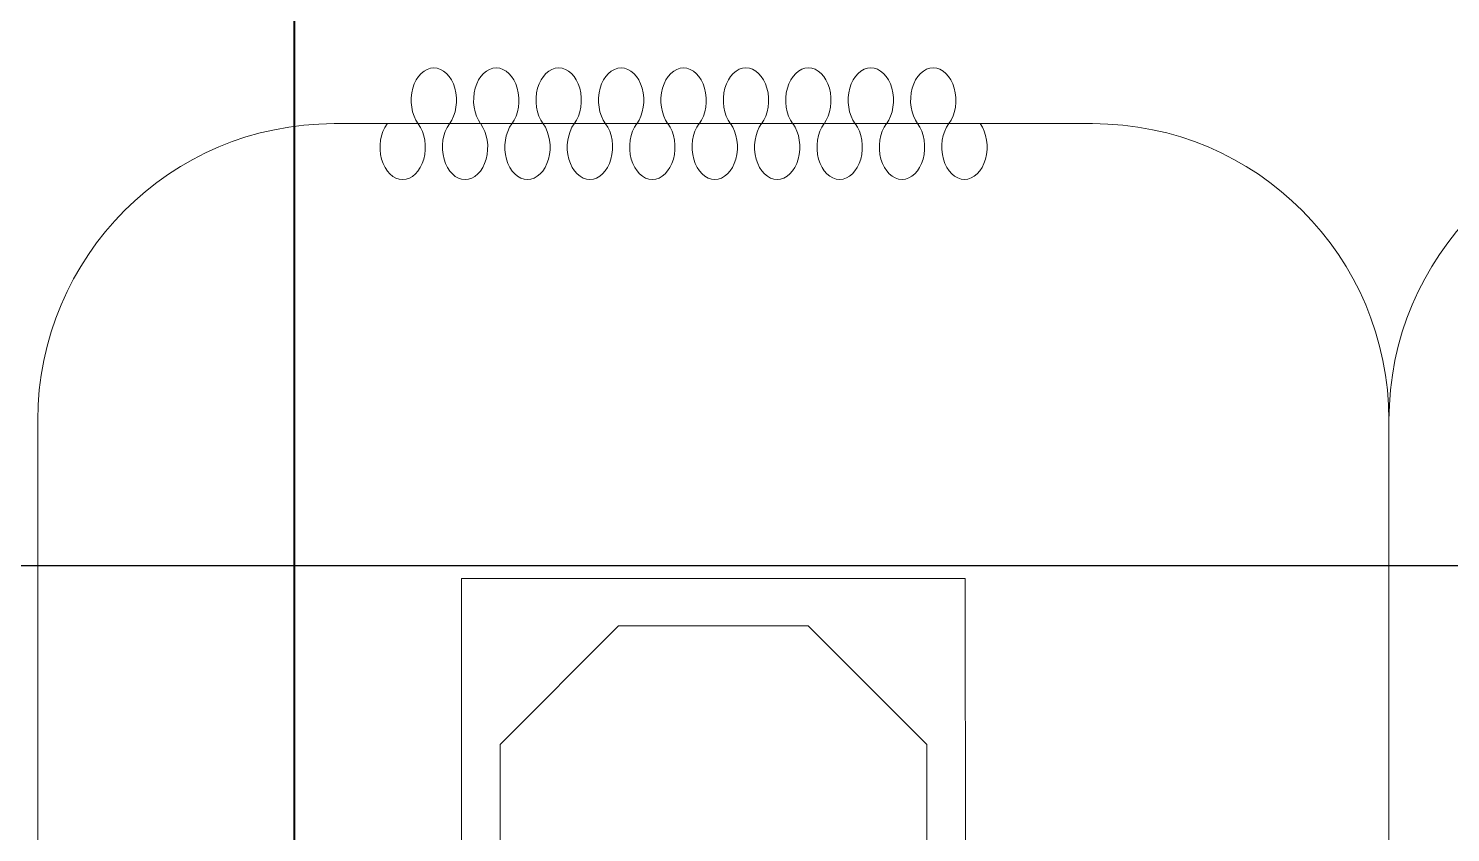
# Model space of a CAD drawing. Header units: metres. Extents: x 75097 to 220695, y -1557923 to -1361206.
# Drawn here: x 152417 to 154817, y -1409723 to -1408367 of the extents above; entities that cross this region are included whole.
import ezdxf

# ---------------------------------------------------------------- set-up
doc = ezdxf.new("R2010")
doc.units = ezdxf.units.M
doc.layers.get('0').update_dxf_attribs({"lineweight": 0})
for name, color, linetype, lineweight in [('A-100 - Copy$0$Medical Equipment and Furniture', 8, 'Continuous', 0), ('A-100 - Copy$0$Medical Equipment and Furniture1', 8, 'Continuous', 5), ('E-LG', 245, 'Continuous', 30)]:
    doc.layers.add(name, color=color, linetype=linetype, lineweight=lineweight)
doc.layers.add('E-POWR', color=7, linetype='Continuous', lineweight=9, true_color=0x4e7e3e)

# ---------------------------------------------------------------- blocks, each defined once
blk = doc.blocks.new('A-100 - Copy$0$HF16786E-P')
at = {"layer": 'A-100 - Copy$0$Medical Equipment and Furniture1'}
for p, q in [((0, 0.425), (-2.14, 0.425)), ((-2.14, 0.425), (-2.14, -0.425)), ((-1.86, 0.36), (-2.06, 0.16)), ((-0.28, 0.36), (-1.86, 0.36)), ((-2.06, 0.16), (-2.06, -0.16)), ((-2.06, -0.16), (-1.86, -0.36)), ((-1.86, -0.36), (-0.28, -0.36)), ((-2.14, -0.425), (0, -0.425))]:
    blk.add_line(p, q, dxfattribs=at)
blk = doc.blocks.new('A-100 - Copy$0$CURTAIN')
for centre, start, end in [((-0.3386, 0.0395), 313.5684, 226.4316), ((-0.1881, 0.0395), 313.5684, 226.4316), ((-0.0376, 0.0395), 313.5684, 226.4316), ((0.1129, 0.0395), 313.5684, 226.4316), ((0.2633, 0.0395), 313.5684, 226.4316), ((0.4138, 0.0395), 313.5684, 226.4316), ((0.5643, 0.0395), 313.5684, 226.4316), ((0.7148, 0.0395), 313.5684, 226.4316), ((0.8653, 0.0395), 313.5684, 226.4316), ((0.0376, -0.0395), 133.5684, 46.4316), ((0.1881, -0.0395), 133.5684, 46.4316), ((0.3386, -0.0395), 133.5684, 46.4316), ((0.4891, -0.0395), 133.5684, 46.4316), ((0.6396, -0.0395), 133.5684, 46.4316), ((0.79, -0.0395), 133.5684, 46.4316), ((0.9405, -0.0395), 133.5684, 46.4316), ((-0.4138, -0.0395), 133.5684, 46.4316), ((-0.2633, -0.0395), 133.5684, 46.4316), ((-0.1129, -0.0395), 133.5684, 46.4316)]:
    blk.add_arc(centre, 0.0546, start, end)
blk = doc.blocks.new('A-100 - Copy')
at = {"layer": 'A-100 - Copy$0$Medical Equipment and Furniture'}
for p, q in [((152933.1, -1408527.7, 0), (154213.1, -1408527.7, 0)), ((152433.1, -1409027.7, 0), (152433.1, -1411527.7, 0)), ((154713.1, -1409027.7, 0), (154713.1, -1411527.7, 0))]:
    blk.add_line(p, q, dxfattribs=at)
for centre, start, end in [((152933.1, -1409027.7, 0), 90, 180), ((154213.1, -1409027.7, 0), 0, 90), ((155213.1, -1409027.7, 0), 90, 180)]:
    blk.add_arc(centre, 500, start, end, dxfattribs=at)
at = {"layer": 'A-100 - Copy$0$Medical Equipment and Furniture', "extrusion": (-6.38299e-11, 1.26698e-09, -1), "xscale": 699.9999999767327, "yscale": 1000, "zscale": 1000, "rotation": 359.9859298881509}
blk.add_blockref('A-100 - Copy$0$CURTAIN', (-153707.1, -1408527.7, 0), dxfattribs=at)
at = {"layer": 'A-100 - Copy$0$Medical Equipment and Furniture', "xscale": 1000, "yscale": 1000, "zscale": 1000, "rotation": 270.0149936594165}
blk.add_blockref('A-100 - Copy$0$HF16786E-P', (153573.7, -1411434.6, 0), dxfattribs=at)

msp = doc.modelspace()

# ---------------------------------------------------------------- linework, layer by layer
at = {"layer": 'E-LG', "color": 1, "elevation": 0}
msp.add_lwpolyline([(124395.1, -1407647.8), (124528.1, -1407798.6), (130983, -1407798.6), (130983, -1409352.8), (131058.2, -1409491.7), (131153.3, -1409271.3), (142717.1, -1409271.3), (142717.1, -1410428.7), (142929.8, -1410497.7), (142780, -1410333.4), (142780, -1409273), (166814.1, -1409273), (167013.9, -1409485.6)], dxfattribs=at)
at = {"layer": 'E-POWR', "const_width": 3, "elevation": 0}
msp.add_lwpolyline([(150715, -1410305.1), (152865.9, -1410305.1), (152865.9, -1407415.2), (153000.3, -1407414.2), (159128.7, -1407414.2), (159128.7, -1411343.1), (146081, -1411343.1), (145053.3, -1411343.5)], dxfattribs=at)

# ---------------------------------------------------------------- next in the draw order: block references
msp.add_blockref('A-100 - Copy', (0, 0))

doc.saveas('drawing.dxf')
